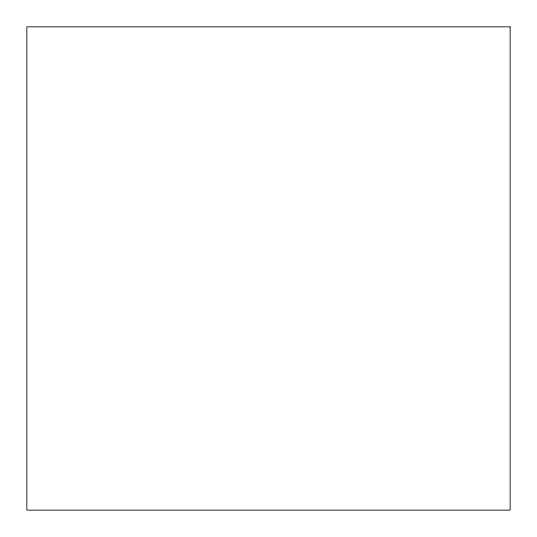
<?xml version="1.0" encoding="UTF-8"?>
<svg xmlns="http://www.w3.org/2000/svg" width="537" height="537" viewBox="0 0 537 537"><rect width="100%" height="100%" fill="white"/><g stroke="black" fill="none" stroke-linecap="round" stroke-linejoin="round"><path stroke-width="0.81" d="M510.15 26.85L26.85 26.85L26.85 510.15L510.15 510.15L510.15 26.85"/></g></svg>
